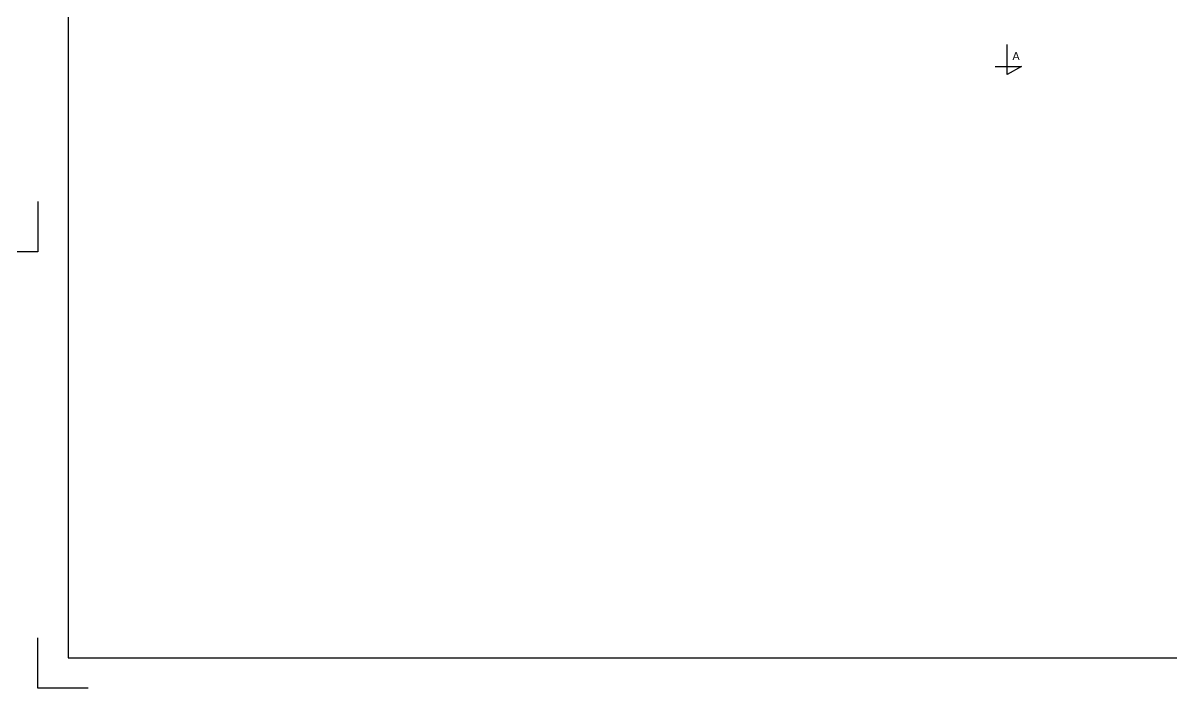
# Model space of a CAD drawing. Header units: metres. Extents: x -5618 to 118954, y -306 to 4637.
# Drawn here: x 39162 to 39926, y 604 to 1046 of the extents above; entities that cross this region are included whole.
import ezdxf

# ---------------------------------------------------------------- set-up
doc = ezdxf.new("R2010")
doc.units = ezdxf.units.M
doc.layers.add('GO-TEXTE', color=9, linetype='Continuous')
doc.styles.add('Lucida', font='LSANSI.TTF')

msp = doc.modelspace()

# ---------------------------------------------------------------- linework, layer by layer
msp.add_lwpolyline([(39192.38, 1573.71), (39192.38, 623.81), (40552.24, 623.81), (40552.24, 1573.71)], close=True)
for points in [[(39172.38, 927.11), (39172.38, 893.78), (39139.05, 893.78)], [(39205.71, 603.81), (39172.38, 603.81), (39172.38, 637.14)]]:
    msp.add_lwpolyline(points)
at = {"layer": 'GO-TEXTE', "elevation": 187.69, "flags": 128}
msp.add_lwpolyline([(39808.54, 1016.97), (39826.19, 1016.97), (39816.51, 1011.69), (39816.51, 1031.61)], dxfattribs=at)

# ---------------------------------------------------------------- texts
at = {"layer": 'GO-TEXTE', "linetype": 'Continuous', "style": 'Lucida'}
msp.add_text('A', height=5.32, rotation=0.0018, dxfattribs=at).set_placement((39820.13, 1021.24, 187.69))

doc.saveas('drawing.dxf')
